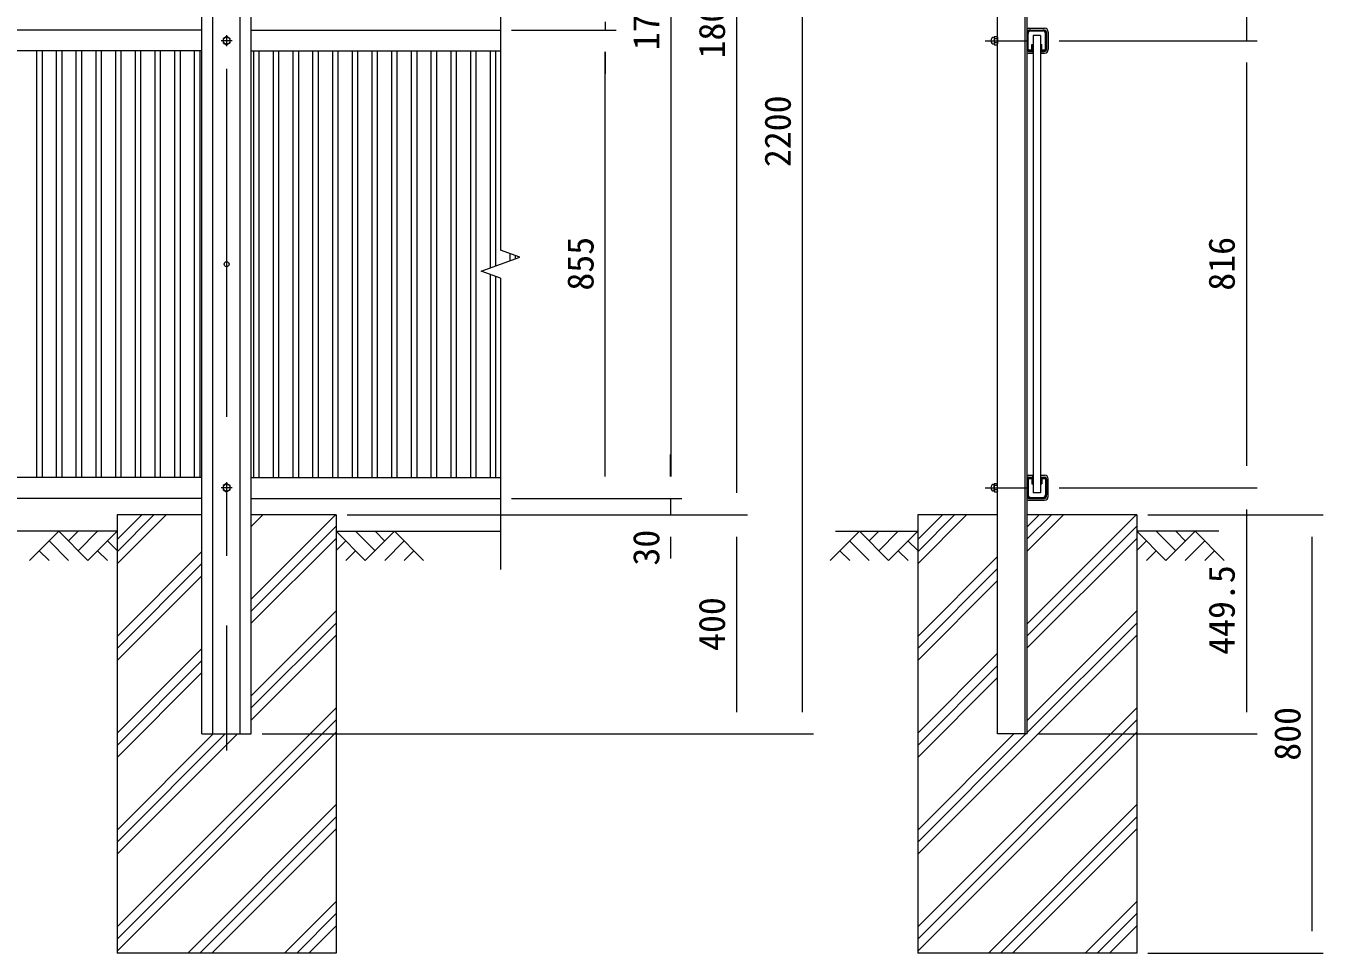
# Model space of a CAD drawing. Units: millimetres, scale not verified. Extents: x -4200 to 4200, y -2970 to 2970.
# Drawn here: x -1846 to 522, y -477 to 1216 of the extents above; entities that cross this region are included whole.
import ezdxf
from ezdxf.enums import TextEntityAlignment as Align

# ---------------------------------------------------------------- set-up
doc = ezdxf.new("R2010")
doc.units = ezdxf.units.MM
doc.header["$LTSCALE"] = 20
doc.linetypes.add('USER1', pattern=[50.8, 31.75, -6.35, 6.35, -6.35])
for name, color, linetype, lineweight in [('0-0_D-STR1', 1, 'Continuous', 18), ('0-1_D-BMK', 2, 'USER1', 13), ('0-2_D-BGD', 7, 'Continuous', 9), ('0-3_D-STR4', 7, 'Continuous', 9), ('0-4_D-STR3', 3, 'Continuous', 13), ('0-6_D-STR-DIM', 7, 'Continuous', 9), ('0-7_0', 7, 'Continuous', 9), ('0-9_D-DCR-HCH', 7, 'Continuous', 9), ('0-A_D-STR2', 7, 'Continuous', 9)]:
    doc.layers.add(name, color=color, linetype=linetype, lineweight=lineweight)
doc.styles.add('ＭＳ ゴシック', font='')
doc.styles.get('ＭＳ ゴシック').set_extended_font_data('MS Gothic')

msp = doc.modelspace()

# ---------------------------------------------------------------- linework, layer by layer
at = {"layer": '0-0_D-STR1'}
for p, q in [((-1524.97, -76.95), (-1524.97, 2123.05)), ((-1504.97, -76.95), (-1504.97, 2123.05)), ((-1454.97, -76.95), (-1454.97, 2123.05)), ((-1434.97, -76.95), (-1434.97, 2123.05)), ((-72.47, -76.95), (-72.47, 2123.05)), ((-22.47, -76.95), (-22.47, 2123.05)), ((-18.47, -76.95), (-18.47, 2123.05)), ((-1524.97, 1208.05), (-3242.47, 1208.05)), ((-1434.97, 1208.05), (-979.97, 1208.05)), ((-12.07, 1208.05), (10.13, 1208.05)), ((-18.47, 1172.45), (-18.47, 1201.65)), ((-16.87, 1172.45), (-16.87, 1201.65)), ((-12.07, 1206.45), (10.13, 1206.45)), ((14.93, 1172.45), (14.93, 1201.65)), ((16.53, 1172.45), (16.53, 1201.65)), ((-1524.97, 1170.05), (-3242.47, 1170.05)), ((-1434.97, 1170.05), (-979.97, 1170.05)), ((-16.07, 1171.65), (-10.87, 1171.65)), ((-16.07, 1170.05), (-10.87, 1170.05)), ((-10.07, 1181.55), (-8.47, 1181.55)), ((-10.07, 1172.45), (-10.07, 1181.55)), ((-8.47, 1172.45), (-8.47, 1181.55)), ((6.53, 1172.45), (6.53, 1181.55)), ((6.53, 1181.55), (8.13, 1181.55)), ((8.13, 1172.45), (8.13, 1181.55)), ((8.93, 1171.65), (14.13, 1171.65)), ((8.93, 1170.05), (14.13, 1170.05)), ((-18.47, 401.71), (-18.47, 406.28)), ((-1524.97, 391.05), (-3242.47, 391.05)), ((-1434.97, 391.05), (-979.97, 391.05)), ((-18.47, 358.05), (-18.47, 393.05)), ((-18.47, 388.65), (-18.47, 359.45)), ((-16.87, 388.65), (-16.87, 359.45)), ((-16.07, 391.05), (-10.87, 391.05)), ((-16.07, 389.45), (-10.87, 389.45)), ((-10.07, 388.65), (-10.07, 379.55)), ((-10.07, 379.55), (-8.47, 379.55)), ((-8.47, 388.65), (-8.47, 379.55)), ((6.53, 388.65), (6.53, 379.55)), ((6.53, 379.55), (8.13, 379.55)), ((8.13, 388.65), (8.13, 379.55)), ((8.93, 391.05), (14.13, 391.05)), ((8.93, 389.45), (14.13, 389.45)), ((14.93, 388.65), (14.93, 359.45)), ((16.53, 388.65), (16.53, 359.45)), ((-1524.97, 353.05), (-3242.47, 353.05)), ((-1434.97, 353.05), (-979.97, 353.05)), ((-12.07, 354.65), (10.13, 354.65)), ((-12.07, 353.05), (10.13, 353.05)), ((-1524.97, -76.95), (-1434.97, -76.95)), ((-18.47, -76.95), (-72.47, -76.95))]:
    msp.add_line(p, q, dxfattribs=at)
msp.add_circle((-1479.97, 780.55), 4.5, dxfattribs=at)
for centre, radius, start, end in [((-12.07, 1201.65), 6.4, 90, 180), ((10.13, 1201.65), 6.4, 0, 90), ((-12.07, 1201.65), 4.8, 90, 180), ((10.13, 1201.65), 4.8, 0, 90), ((-16.07, 1172.45), 2.4, 180, 270), ((-16.07, 1172.45), 0.8, 180, 270), ((-10.87, 1172.45), 2.4, 270, 0), ((-10.87, 1172.45), 0.8, 270, 0), ((8.93, 1172.45), 2.4, 180, 270), ((8.93, 1172.45), 0.8, 180, 270), ((14.13, 1172.45), 2.4, 270, 0), ((14.13, 1172.45), 0.8, 270, 0), ((-16.07, 388.65), 2.4, 90, 180), ((-16.07, 388.65), 0.8, 90, 180), ((-10.87, 388.65), 2.4, 0, 90), ((-10.87, 388.65), 0.8, 0, 90), ((8.93, 388.65), 2.4, 90, 180), ((8.93, 388.65), 0.8, 90, 180), ((14.13, 388.65), 2.4, 0, 90), ((14.13, 388.65), 0.8, 0, 90), ((-12.07, 359.45), 6.4, 180, 270), ((-12.07, 359.45), 4.8, 180, 270), ((10.13, 359.45), 6.4, 270, 0), ((10.13, 359.45), 4.8, 270, 0)]:
    msp.add_arc(centre, radius, start, end, dxfattribs=at)
at = {"layer": '0-1_D-BMK'}
for p, q in [((-1479.97, 2153.05), (-1479.97, -106.95)), ((-1469.97, 1188.54), (-1489.97, 1188.54)), ((-1479.97, 1198.54), (-1479.97, 1178.54)), ((-94.97, 1188.54), (-18.47, 1188.55)), ((-1479.97, 382.56), (-1479.97, 362.56)), ((-1469.97, 372.56), (-1489.97, 372.56)), ((-94.97, 372.56), (-18.47, 372.55))]:
    msp.add_line(p, q, dxfattribs=at)
at = {"layer": '0-2_D-BGD'}
for p, q in [((-1679.97, 293.05), (-3079.97, 293.05)), ((-1279.97, 293.05), (-979.97, 293.05)), ((-368.47, 293.05), (-218.47, 293.05)), ((331.53, 293.05), (181.53, 293.05))]:
    msp.add_line(p, q, dxfattribs=at)
at = {"layer": '0-3_D-STR4'}
for p, q in [((-1679.97, 323.05), (-1679.97, -476.95)), ((-1524.97, 323.05), (-1679.97, 323.05)), ((-1279.97, 323.05), (-1434.97, 323.05)), ((-1279.97, 323.05), (-1279.97, -476.95)), ((-218.47, 323.05), (-218.47, -476.95)), ((-72.47, 323.05), (-218.47, 323.05)), ((181.53, 323.05), (-18.47, 323.05)), ((181.53, 323.05), (181.53, -476.95)), ((-1279.97, -476.95), (-1679.97, -476.95)), ((181.53, -476.95), (-218.47, -476.95))]:
    msp.add_line(p, q, dxfattribs=at)
at = {"layer": '0-4_D-STR3'}
for p, q in [((-15.27, 1211.25), (13.33, 1211.25)), ((-15.27, 1208.05), (13.33, 1208.05)), ((-78.97, 1194.57), (-78.97, 1182.68)), ((-78.38, 1196.04), (-73.06, 1196.04)), ((-73.06, 1192.29), (-78.38, 1192.29)), ((-73.06, 1184.79), (-78.38, 1184.79)), ((-72.47, 1194.57), (-72.47, 1182.68)), ((-18.47, 1204.85), (-18.47, 1172.25)), ((16.53, 1204.85), (16.53, 1172.25)), ((19.73, 1204.85), (19.73, 1172.25)), ((-78.38, 1181.04), (-73.06, 1181.04)), ((-15.47, 1165.85), (-8.47, 1165.85)), ((-15.41, 1169.05), (-8.47, 1169.05)), ((-8.47, 1169.05), (-8.47, 1165.85)), ((6.53, 1169.05), (6.53, 1165.85)), ((6.53, 1169.05), (13.33, 1169.05)), ((6.53, 1165.85), (13.33, 1165.85)), ((-78.38, 380.06), (-73.06, 380.06)), ((-18.47, 388.85), (-18.47, 356.25)), ((-15.47, 395.25), (-8.47, 395.25)), ((-15.41, 392.05), (-8.47, 392.05)), ((-8.47, 392.05), (-8.47, 395.25)), ((6.53, 392.05), (6.53, 395.25)), ((6.53, 395.25), (13.33, 395.25)), ((6.53, 392.05), (13.33, 392.05)), ((16.53, 356.25), (16.53, 388.85)), ((19.73, 356.25), (19.73, 388.85)), ((-78.97, 366.53), (-78.97, 378.42)), ((-73.06, 376.31), (-78.38, 376.31)), ((-73.06, 368.81), (-78.38, 368.81)), ((-78.38, 365.06), (-73.06, 365.06)), ((-72.47, 366.53), (-72.47, 378.42)), ((-15.27, 353.05), (13.33, 353.05)), ((-15.27, 349.85), (13.33, 349.85))]:
    msp.add_line(p, q, dxfattribs=at)
for points in [[(-1473.47, 1192.29), (-1479.97, 1196.05), (-1486.47, 1192.29), (-1486.47, 1184.79), (-1479.97, 1181.04), (-1473.47, 1184.79)], [(-1473.47, 376.31), (-1479.97, 380.06), (-1486.47, 376.31), (-1486.47, 368.8), (-1479.97, 365.05), (-1473.47, 368.8)]]:
    msp.add_lwpolyline(points, close=True, dxfattribs=at)
for centre in [(-1479.97, 1188.54), (-1479.97, 372.56)]:
    msp.add_circle(centre, 6.25, dxfattribs=at)
for centre, radius, start, end in [((-15.27, 1204.85), 6.4, 90, 120), ((-15.27, 1204.85), 3.2, 90, 180), ((13.33, 1204.85), 6.4, 0, 90), ((13.33, 1204.85), 3.2, 0, 90), ((-78.47, 1188.54), 6.5, 93.58002, 266.54629), ((-75.83, 1194.17), 3.17, 143.74351, 216.25649), ((-75.74, 1182.92), 3.24, 144.67466, 215.32534), ((-66.73, 1188.54), 12.24, 162.16316, 197.83684), ((-75.62, 1194.17), 3.17, 323.74351, 36.25649), ((-84.71, 1188.54), 12.24, 342.16316, 17.83684), ((-75.71, 1182.92), 3.24, 324.67466, 35.32534), ((-15.27, 1172.25), 3.2, 180, 270), ((-15.27, 1172.25), 6.4, 240, 270), ((13.33, 1172.25), 3.2, 270, 0), ((13.33, 1172.25), 6.4, 270, 0), ((-78.47, 372.56), 6.5, 93.45371, 266.41998), ((-75.74, 378.18), 3.24, 144.67466, 215.32534), ((-75.71, 378.18), 3.24, 324.67466, 35.32534), ((-15.27, 388.85), 6.4, 91.75753, 120), ((-15.27, 388.85), 3.2, 92.48562, 180), ((13.33, 388.85), 6.4, 0, 90), ((13.33, 388.85), 3.2, 0, 90), ((-75.83, 366.93), 3.17, 143.74351, 216.25649), ((-66.73, 372.56), 12.24, 162.16316, 197.83684), ((-84.71, 372.56), 12.24, 342.16316, 17.83684), ((-75.62, 366.93), 3.17, 323.74351, 36.25649), ((-15.27, 356.25), 3.2, 180, 270), ((13.33, 356.25), 3.2, 270, 0), ((13.33, 356.25), 6.4, 270, 0), ((-15.27, 356.25), 6.4, 240, 270)]:
    msp.add_arc(centre, radius, start, end, dxfattribs=at)
at = {"layer": '0-6_D-STR-DIM'}
for p, q in [((-668.93, 2083.05), (-668.93, 393.05)), ((-548.93, 2083.05), (-548.93, 363.05)), ((-428.93, -36.95), (-428.93, 2083.05)), ((-979.97, 1645.65), (-979.97, 806.2)), ((-959.97, 1208.05), (-768.93, 1208.05)), ((-959.97, 1208.05), (-768.93, 1208.05)), ((-788.93, 1223.05), (-788.93, 1208.05)), ((-788.93, 393.05), (-788.93, 1168.05)), ((-788.93, 1168.05), (-788.93, 1128.05)), ((-944.74, 793.37), (-979.97, 806.2)), ((-1015.21, 767.72), (-944.74, 793.37)), ((-979.97, 754.9), (-1015.21, 767.72)), ((-979.97, 754.9), (-979.97, 223.05)), ((-669.68, 393.05), (-669.68, 433.05)), ((-959.97, 353.05), (-768.93, 353.05)), ((-959.97, 353.05), (-648.93, 353.05)), ((-959.97, 353.05), (-649.68, 353.05)), ((-669.68, 353.05), (-669.68, 323.05)), ((-1259.97, 323.05), (-528.93, 323.05)), ((-1259.97, 323.05), (-649.68, 323.05)), ((-1259.97, 323.05), (-528.93, 323.05)), ((201.53, 323.05), (521.53, 323.05)), ((-669.68, 283.05), (-669.68, 243.05)), ((-548.93, 283.05), (-548.93, -36.95)), ((501.53, -436.95), (501.53, 283.05)), ((-1414.97, -76.95), (-528.93, -76.95)), ((-1414.97, -76.95), (-408.93, -76.95)), ((201.53, -476.95), (521.53, -476.95))]:
    msp.add_line(p, q, dxfattribs=at)
at = {"layer": '0-7_0'}
for p, q in [((381.53, 1242.55), (381.53, 1188.55)), ((39.73, 1188.55), (401.53, 1188.55)), ((39.73, 1188.55), (401.53, 1188.55)), ((381.53, 1148.55), (381.53, 1108.55)), ((381.53, 1148.55), (381.53, 412.55)), ((39.73, 372.55), (401.53, 372.55)), ((39.73, 372.55), (401.53, 372.55)), ((381.53, 332.55), (381.53, -36.95)), ((1.53, -76.95), (401.53, -76.95))]:
    msp.add_line(p, q, dxfattribs=at)
at = {"layer": '0-9_D-DCR-HCH'}
for p, q in [((-1679.97, 233.68), (-1590.61, 323.05)), ((-1679.97, 255.78), (-1612.71, 323.05)), ((-1679.97, 277.88), (-1634.8, 323.05)), ((-1434.97, 301.91), (-1413.83, 323.05)), ((-1434.97, 169.32), (-1281.25, 323.05)), ((-218.47, 233.68), (-129.11, 323.05)), ((-218.47, 255.78), (-151.2, 323.05)), ((-218.47, 277.88), (-173.3, 323.05)), ((-18.47, 256.91), (47.67, 323.05)), ((-18.47, 279), (25.57, 323.05)), ((-18.47, 301.1), (3.48, 323.05)), ((-18.47, 124.32), (180.25, 323.05)), ((-1786.4, 293.05), (-1839.61, 239.84)), ((-1786.4, 293.05), (-1733.19, 239.84)), ((-1768.66, 275.31), (-1750.92, 293.05)), ((-1750.92, 257.57), (-1715.45, 293.05)), ((-1733.19, 239.84), (-1679.97, 293.05)), ((-1434.97, 147.23), (-1279.97, 302.23)), ((-1226.76, 239.84), (-1279.97, 293.05)), ((-1209.03, 257.57), (-1244.5, 293.05)), ((-1173.55, 293.05), (-1226.76, 239.84)), ((-1191.2, 275.22), (-1209.03, 293.05)), ((-1173.55, 293.05), (-1120.34, 239.84)), ((-324.9, 293.05), (-378.11, 239.84)), ((-324.9, 293.05), (-271.68, 239.84)), ((-307.16, 275.31), (-289.42, 293.05)), ((-289.42, 257.57), (-253.95, 293.05)), ((-271.68, 239.84), (-218.47, 293.05)), ((-18.47, 102.23), (181.53, 302.23)), ((234.74, 239.84), (181.53, 293.05)), ((252.48, 257.57), (217, 293.05)), ((287.95, 293.05), (234.74, 239.84)), ((270.31, 275.22), (252.48, 293.05)), ((287.95, 293.05), (341.16, 239.84)), ((-1804.14, 275.31), (-1768.5, 239.84)), ((-1697.71, 275.31), (-1679.97, 257.65)), ((-1434.97, 125.13), (-1279.97, 280.13)), ((-1262.24, 275.31), (-1279.97, 257.65)), ((-1155.81, 275.31), (-1191.45, 239.84)), ((-342.63, 275.31), (-307, 239.84)), ((-236.21, 275.31), (-218.47, 257.65)), ((-18.47, 80.13), (181.53, 280.13)), ((199.27, 275.31), (181.53, 257.65)), ((305.69, 275.31), (270.05, 239.84)), ((-1821.87, 257.57), (-1804.05, 239.84)), ((-1715.45, 257.57), (-1697.63, 239.84)), ((-1679.97, 101.1), (-1524.97, 256.1)), ((-1244.5, 257.57), (-1262.32, 239.84)), ((-1138.08, 257.57), (-1155.89, 239.84)), ((-360.37, 257.57), (-342.55, 239.84)), ((-253.95, 257.57), (-236.13, 239.84)), ((-218.47, 101.1), (-72.47, 247.1)), ((217, 257.57), (199.18, 239.84)), ((323.43, 257.57), (305.61, 239.84)), ((-1679.97, 79), (-1524.97, 234)), ((-218.47, 79), (-72.47, 225)), ((-1679.97, 56.91), (-1524.97, 211.91)), ((-218.47, 56.91), (-72.47, 202.91)), ((-1434.97, -7.45), (-1279.97, 147.55)), ((-18.47, -52.45), (181.53, 147.55)), ((-1434.97, -29.55), (-1279.97, 125.45)), ((-18.47, -74.55), (181.53, 125.45)), ((-1434.97, -51.65), (-1279.97, 103.35)), ((-218.47, -296.65), (181.53, 103.35)), ((-1679.97, -75.68), (-1524.97, 79.32)), ((-1679.97, -97.77), (-1524.97, 57.23)), ((-218.47, -75.68), (-72.47, 70.32)), ((-218.47, -97.77), (-72.47, 48.23)), ((-1679.97, -119.87), (-1524.97, 35.13)), ((-218.47, -119.87), (-72.47, 26.13)), ((-1679.97, -429.23), (-1279.97, -29.23)), ((-218.47, -429.23), (181.53, -29.23)), ((-1679.97, -451.33), (-1279.97, -51.33)), ((-218.47, -451.33), (181.53, -51.33)), ((-1679.97, -473.42), (-1279.97, -73.42)), ((-1679.97, -296.65), (-1460.28, -76.95)), ((-1679.97, -274.55), (-1482.38, -76.95)), ((-1679.97, -252.45), (-1504.47, -76.95)), ((-218.47, -473.42), (181.53, -73.42)), ((-218.47, -274.55), (-20.87, -76.95)), ((-218.47, -252.45), (-42.97, -76.95)), ((-1550.92, -476.95), (-1279.97, -206.01)), ((-89.42, -476.95), (181.53, -206.01)), ((-1528.82, -476.95), (-1279.97, -228.1)), ((-67.32, -476.95), (181.53, -228.1)), ((-1506.73, -476.95), (-1279.97, -250.2)), ((-45.22, -476.95), (181.53, -250.2)), ((-1374.14, -476.95), (-1279.97, -382.78)), ((87.36, -476.95), (181.53, -382.78)), ((-1352.05, -476.95), (-1279.97, -404.88)), ((109.46, -476.95), (181.53, -404.88)), ((-1329.95, -476.95), (-1279.97, -426.98)), ((131.55, -476.95), (181.53, -426.98))]:
    msp.add_line(p, q, dxfattribs=at)
at = {"layer": '0-A_D-STR2'}
for p, q in [((-7.47, 1198.05), (-7.47, 363.05)), ((5.53, 1198.05), (-7.47, 1198.05)), ((5.53, 1198.05), (5.53, 363.05)), ((-1826.97, 1170.05), (-1826.97, 391.05)), ((-1816.97, 1170.05), (-1816.97, 391.05)), ((-1790.97, 1170.05), (-1790.97, 391.05)), ((-1780.97, 1170.05), (-1780.97, 391.05)), ((-1754.97, 1170.05), (-1754.97, 391.05)), ((-1744.97, 1170.05), (-1744.97, 391.05)), ((-1718.97, 1170.05), (-1718.97, 391.05)), ((-1708.97, 1170.05), (-1708.97, 391.05)), ((-1682.97, 1170.05), (-1682.97, 391.05)), ((-1672.97, 1170.05), (-1672.97, 391.05)), ((-1646.97, 1170.05), (-1646.97, 391.05)), ((-1636.97, 1170.05), (-1636.97, 391.05)), ((-1610.97, 1170.05), (-1610.97, 391.05)), ((-1600.97, 1170.05), (-1600.97, 391.05)), ((-1574.97, 1170.05), (-1574.97, 391.05)), ((-1564.97, 1170.05), (-1564.97, 391.05)), ((-1538.97, 1170.05), (-1538.97, 391.05)), ((-1528.97, 1170.05), (-1528.97, 391.05)), ((-1430.97, 1170.05), (-1430.97, 391.05)), ((-1420.97, 1170.05), (-1420.97, 391.05)), ((-1394.97, 1170.05), (-1394.97, 391.05)), ((-1384.97, 1170.05), (-1384.97, 391.05)), ((-1358.97, 1170.05), (-1358.97, 391.05)), ((-1348.97, 1170.05), (-1348.97, 391.05)), ((-1322.97, 1170.05), (-1322.97, 391.05)), ((-1312.97, 1170.05), (-1312.97, 391.05)), ((-1286.97, 1170.05), (-1286.97, 391.05)), ((-1276.97, 1170.05), (-1276.97, 391.05)), ((-1250.97, 1170.05), (-1250.97, 391.05)), ((-1240.97, 1170.05), (-1240.97, 391.05)), ((-1214.97, 1170.05), (-1214.97, 391.05)), ((-1204.97, 1170.05), (-1204.97, 391.05)), ((-1178.97, 1170.05), (-1178.97, 391.05)), ((-1168.97, 1170.05), (-1168.97, 391.05)), ((-1142.97, 1170.05), (-1142.97, 391.05)), ((-1132.97, 1170.05), (-1132.97, 391.05)), ((-1106.97, 1170.05), (-1106.97, 391.05)), ((-1096.97, 1170.05), (-1096.97, 391.05)), ((-1070.97, 1170.05), (-1070.97, 391.05)), ((-1060.97, 1170.05), (-1060.97, 391.05)), ((-1034.97, 1170.05), (-1034.97, 391.05)), ((-1024.97, 1170.05), (-1024.97, 391.05)), ((-998.97, 1170.05), (-998.97, 773.63)), ((-988.97, 1170.05), (-988.97, 777.27)), ((-962.97, 800.01), (-962.97, 786.74)), ((-952.97, 796.37), (-952.97, 790.38)), ((-998.97, 761.81), (-998.97, 391.05)), ((-988.97, 758.17), (-988.97, 391.05)), ((5.53, 363.05), (-7.47, 363.05))]:
    msp.add_line(p, q, dxfattribs=at)

# ---------------------------------------------------------------- texts
at = {"layer": '0-6_D-STR-DIM', "style": 'ＭＳ ゴシック'}
for s, p in [('1770', (-675.68, 1171.15)), ('1800', (-555.68, 1156.15)), ('2200', (-435.68, 957.8)), ('855', (-795.68, 732.32)), ('30', (-675.69, 230.42)), ('400', (-555.68, 74.55)), ('800', (494.78, -125.83))]:
    msp.add_text(s, height=48.09, rotation=90, dxfattribs=at).set_placement(p, align=Align.BOTTOM_LEFT)
at = {"layer": '0-7_0', "style": 'ＭＳ ゴシック'}
for s, p in [('816', (374.78, 732.2)), ('449.5', (374.78, 67.45))]:
    msp.add_text(s, height=48.09, rotation=90, dxfattribs=at).set_placement(p, align=Align.BOTTOM_LEFT)

doc.saveas('drawing.dxf')
